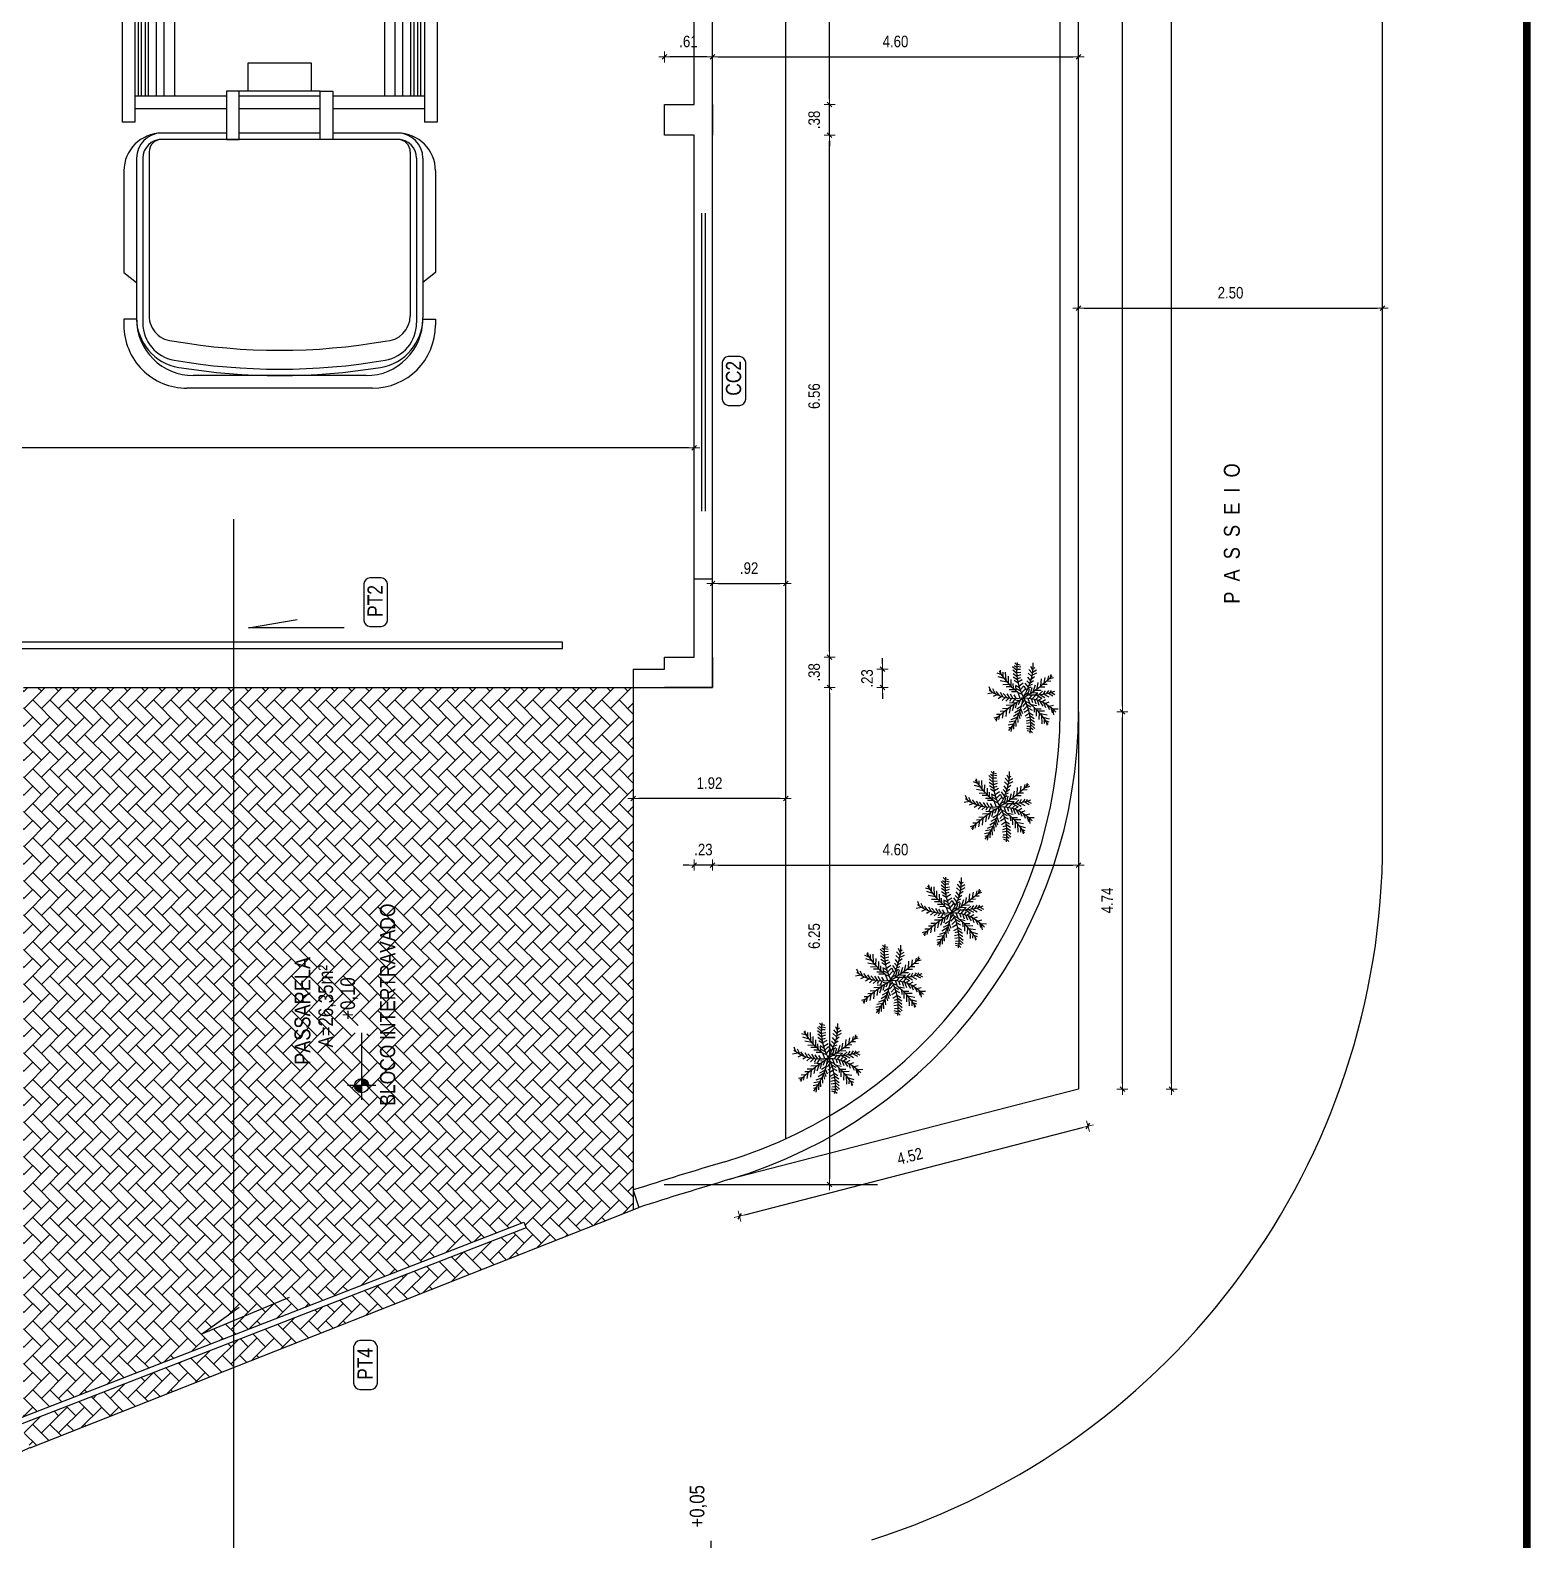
# Model space of a CAD drawing. Header units: millimetres. Extents: x 1904 to 2142, y -1319 to -1235.
# Drawn here: x 2062.65 to 2081.52, y -1295.75 to -1276.77 of the extents above; entities that cross this region are included whole.
import ezdxf
from ezdxf.enums import TextEntityAlignment as Align

# ---------------------------------------------------------------- set-up
doc = ezdxf.new("R2010")
doc.units = ezdxf.units.MM
doc.header["$LTSCALE"] = 30
for name, pattern in [('CENTER', [2, 1.25, -0.25, 0.25, -0.25]), ('HIDDEN', [0.375, 0.25, -0.125]), ('HIDDEN2', [0.1875, 0.125, -0.0625])]:
    doc.linetypes.add(name, pattern=pattern)
doc.layers.get('0').update_dxf_attribs({"linetype": 'CONTINUOUS'})
doc.layers.get('Defpoints').update_dxf_attribs({"linetype": 'CONTINUOUS'})
for name, color, linetype in [('arquitetura', 8, 'CONTINUOUS'), ('DIEN HOA', 111, 'CONTINUOUS'), ('E-txt-g', 3, 'CONTINUOUS'), ("PRANCHA - PROJETU'S", 7, 'CONTINUOUS'), ('VE', 118, 'CONTINUOUS')]:
    doc.layers.add(name, color=color, linetype=linetype)
for name, color, linetype, lineweight in [('E-Pen-C', 4, 'CONTINUOUS', 15), ('E-Pen-G', 3, 'CONTINUOUS', 30), ('E-Txt-W', 7, 'CONTINUOUS', 20)]:
    doc.layers.add(name, color=color, linetype=linetype, lineweight=lineweight)
doc.styles.add('F2', font='ARIALN.TTF')
doc.styles.add('REG60', font='romans.shx', dxfattribs={"width": 0.8, "height": 0.15})
doc.styles.add('REG80', font='romans.shx', dxfattribs={"width": 0.8, "height": 0.18})
doc.dimstyles.new('DIMENSION-1', dxfattribs={"dimtxt": 0.145, "dimasz": 0.07, "dimexe": 1, "dimexo": 0, "dimgap": 0.12, "dimtad": 1, "dimzin": 7, "dimdsep": 46, "dimtxsty": 'F2', "dimblk1": 'TRACO', "dimblk2": 'TRACO', "dimsah": 1, "dimcen": 1, "dimse1": 1, "dimse2": 1, "dimclrd": 4, "dimclre": 256, "dimclrt": 4, "dimadec": 8, "dimazin": 0, "dimtfac": 1, "dimtix": 1, "dimtmove": 2, "dimatfit": 3, "dimldrblk": 'TRACO', "dimfxl": 1, "dimtolj": 1, "dimtzin": 0, "dimarcsym": 0})

# ---------------------------------------------------------------- blocks, each defined once
blk = doc.blocks.new('ADFSGASDFG')
at = {"layer": "PRANCHA - PROJETU'S", "color": 4, "const_width": 0.1}
blk.add_lwpolyline([(279.078, 106.346), (359.678, 106.346), (359.678, 48.946), (279.078, 48.946)], close=True, dxfattribs=at)
blk = doc.blocks.new('TRACO')
at = {"layer": 'E-Pen-C'}
for p, q in [((-1, 0), (1, 0)), ((0, 1), (0, -1))]:
    blk.add_line(p, q, dxfattribs=at)
at = {"layer": 'E-Pen-G'}
blk.add_line((-0.42, -0.42), (0.42, 0.42), dxfattribs=at)
blk = doc.blocks.new('*D149')
at = {"layer": 'arquitetura', "color": 4, "linetype": 'Continuous', "lineweight": -2}
blk.add_line((2071.161, -1277.111), (2070.695, -1277.111), dxfattribs=at)
at = {"layer": 'Defpoints', "color": 0, "linetype": 'Continuous'}
for p in [(2070.625, -1277.111), (2070.625, -1277.71), (2071.231, -1277.71)]:
    blk.add_point(p, dxfattribs=at)
at = {"layer": 'arquitetura', "color": 4, "linetype": 'Continuous', "lineweight": -2, "xscale": 0.07, "yscale": 0.07, "zscale": 0.07, "rotation": 180}
blk.add_blockref('TRACO', (2070.625, -1277.111), dxfattribs=at)
at = {"layer": 'arquitetura', "color": 4, "linetype": 'Continuous', "lineweight": -2, "xscale": 0.07, "yscale": 0.07, "zscale": 0.07}
blk.add_blockref('TRACO', (2071.231, -1277.111), dxfattribs=at)
at = {"layer": 'arquitetura', "color": 4, "linetype": 'Continuous', "insert": (2070.928, -1276.917), "char_height": 0.145, "attachment_point": 5, "style": 'F2'}
blk.add_mtext('\\A1;.61', dxfattribs=at)
blk = doc.blocks.new('*D150')
at = {"layer": 'arquitetura', "color": 4, "linetype": 'Continuous', "lineweight": -2}
blk.add_line((2071.301, -1277.111), (2075.761, -1277.111), dxfattribs=at)
at = {"layer": 'Defpoints', "color": 0, "linetype": 'Continuous'}
for p in [(2075.831, -1277.111), (2071.231, -1277.71), (2075.831, -1280.869)]:
    blk.add_point(p, dxfattribs=at)
at = {"layer": 'arquitetura', "color": 4, "linetype": 'Continuous', "lineweight": -2, "xscale": 0.07, "yscale": 0.07, "zscale": 0.07, "rotation": 180}
blk.add_blockref('TRACO', (2071.231, -1277.111), dxfattribs=at)
at = {"layer": 'arquitetura', "color": 4, "linetype": 'Continuous', "lineweight": -2, "xscale": 0.07, "yscale": 0.07, "zscale": 0.07}
blk.add_blockref('TRACO', (2075.831, -1277.111), dxfattribs=at)
at = {"layer": 'arquitetura', "color": 4, "linetype": 'Continuous', "insert": (2073.531, -1276.917), "char_height": 0.145, "attachment_point": 5, "style": 'F2'}
blk.add_mtext('\\A1;4.60', dxfattribs=at)
blk = doc.blocks.new('*D155')
at = {"layer": 'arquitetura', "color": 4, "linetype": 'Continuous', "lineweight": -2}
blk.add_line((2075.901, -1280.27), (2079.585, -1280.27), dxfattribs=at)
at = {"layer": 'Defpoints', "color": 0, "linetype": 'Continuous'}
for p in [(2079.655, -1280.27), (2075.831, -1280.869), (2079.655, -1280.869)]:
    blk.add_point(p, dxfattribs=at)
at = {"layer": 'arquitetura', "color": 4, "linetype": 'Continuous', "lineweight": -2, "xscale": 0.07, "yscale": 0.07, "zscale": 0.07, "rotation": 180}
blk.add_blockref('TRACO', (2075.831, -1280.27), dxfattribs=at)
at = {"layer": 'arquitetura', "color": 4, "linetype": 'Continuous', "lineweight": -2, "xscale": 0.07, "yscale": 0.07, "zscale": 0.07}
blk.add_blockref('TRACO', (2079.655, -1280.27), dxfattribs=at)
at = {"layer": 'arquitetura', "color": 4, "linetype": 'Continuous', "insert": (2077.743, -1280.076), "char_height": 0.145, "attachment_point": 5, "style": 'F2'}
blk.add_mtext('\\A1;2.50', dxfattribs=at)
blk = doc.blocks.new('*D156')
at = {"layer": 'arquitetura', "color": 4, "linetype": 'Continuous', "lineweight": -2}
blk.add_line((2072.703, -1285.109), (2072.703, -1291.217), dxfattribs=at)
at = {"layer": 'Defpoints', "color": 0, "linetype": 'Continuous'}
for p in [(2072.117, -1285.039), (2072.117, -1291.287), (2072.703, -1291.287)]:
    blk.add_point(p, dxfattribs=at)
at = {"layer": 'arquitetura', "color": 4, "linetype": 'Continuous', "lineweight": -2, "xscale": 0.07, "yscale": 0.07, "zscale": 0.07}
for p, rotation in [((2072.703, -1285.039), 90), ((2072.703, -1291.287), 270)]:
    blk.add_blockref('TRACO', p, dxfattribs=dict(at, rotation=rotation))
at = {"layer": 'arquitetura', "color": 4, "linetype": 'Continuous', "insert": (2072.509, -1288.163), "char_height": 0.145, "attachment_point": 5, "rotation": 90, "style": 'F2'}
blk.add_mtext('\\A1;6.25', dxfattribs=at)
blk = doc.blocks.new('*D157')
at = {"layer": 'arquitetura', "color": 4, "linetype": 'Continuous', "lineweight": -2}
blk.add_line((2076.384, -1290.018), (2076.384, -1285.414), dxfattribs=at)
at = {"layer": 'Defpoints', "color": 0, "linetype": 'Continuous'}
for p in [(2075.831, -1285.344), (2076.384, -1285.344), (2075.831, -1290.088)]:
    blk.add_point(p, dxfattribs=at)
at = {"layer": 'arquitetura', "color": 4, "linetype": 'Continuous', "lineweight": -2, "xscale": 0.07, "yscale": 0.07, "zscale": 0.07}
for p, rotation in [((2076.384, -1285.344), 90), ((2076.384, -1290.088), 270)]:
    blk.add_blockref('TRACO', p, dxfattribs=dict(at, rotation=rotation))
at = {"layer": 'arquitetura', "color": 4, "linetype": 'Continuous', "insert": (2076.192, -1287.716), "char_height": 0.145, "attachment_point": 5, "rotation": 90, "style": 'F2'}
blk.add_mtext('\\A1;4.74', dxfattribs=at)
blk = doc.blocks.new('*D158')
at = {"layer": 'arquitetura', "color": 4, "linetype": 'Continuous', "lineweight": -2}
blk.add_line((2076.384, -1285.274), (2076.384, -1250.229), dxfattribs=at)
at = {"layer": 'Defpoints', "color": 0, "linetype": 'Continuous'}
for p in [(2075.601, -1250.159), (2076.384, -1250.159), (2075.831, -1285.344)]:
    blk.add_point(p, dxfattribs=at)
at = {"layer": 'arquitetura', "color": 4, "linetype": 'Continuous', "lineweight": -2, "xscale": 0.07, "yscale": 0.07, "zscale": 0.07}
for p, rotation in [((2076.384, -1250.159), 90), ((2076.384, -1285.344), 270)]:
    blk.add_blockref('TRACO', p, dxfattribs=dict(at, rotation=rotation))
at = {"layer": 'arquitetura', "color": 4, "linetype": 'Continuous', "insert": (2076.19, -1267.751), "char_height": 0.145, "attachment_point": 5, "rotation": 90, "style": 'F2'}
blk.add_mtext('\\A1;35.18', dxfattribs=at)
blk = doc.blocks.new('*D162')
at = {"layer": 'arquitetura', "color": 4, "linetype": 'Continuous', "lineweight": -2}
blk.add_line((2077.002, -1290.018), (2077.002, -1242.332), dxfattribs=at)
at = {"layer": 'Defpoints', "color": 0, "linetype": 'Continuous'}
for p in [(2075.831, -1242.262), (2077.002, -1242.262), (2075.831, -1290.088)]:
    blk.add_point(p, dxfattribs=at)
at = {"layer": 'arquitetura', "color": 4, "linetype": 'Continuous', "lineweight": -2, "xscale": 0.07, "yscale": 0.07, "zscale": 0.07}
for p, rotation in [((2077.002, -1242.262), 90), ((2077.002, -1290.088), 270)]:
    blk.add_blockref('TRACO', p, dxfattribs=dict(at, rotation=rotation))
at = {"layer": 'arquitetura', "color": 4, "linetype": 'Continuous', "insert": (2076.808, -1266.175), "char_height": 0.145, "attachment_point": 5, "rotation": 90, "style": 'F2'}
blk.add_mtext('\\A1;47.83', dxfattribs=at)
blk = doc.blocks.new('*D167')
at = {"layer": 'arquitetura', "color": 4, "linetype": 'Continuous', "lineweight": -2}
blk.add_line((2071.638, -1291.667), (2075.883, -1290.569), dxfattribs=at)
at = {"layer": 'Defpoints', "color": 0, "linetype": 'Continuous'}
for p in [(2075.831, -1290.088), (2075.951, -1290.552), (2071.45, -1291.221)]:
    blk.add_point(p, dxfattribs=at)
at = {"layer": 'arquitetura', "color": 4, "linetype": 'Continuous', "lineweight": -2, "xscale": 0.07, "yscale": 0.07, "zscale": 0.07}
for p, rotation in [((2075.951, -1290.552), 14.49835981650919), ((2071.57, -1291.685), 194.4983598165092)]:
    blk.add_blockref('TRACO', p, dxfattribs=dict(at, rotation=rotation))
at = {"layer": 'arquitetura', "color": 4, "linetype": 'Continuous', "insert": (2073.712, -1290.93), "char_height": 0.145, "attachment_point": 5, "rotation": 14.4984, "style": 'F2'}
blk.add_mtext('\\A1;4.52', dxfattribs=at)
blk = doc.blocks.new('*D169')
at = {"layer": 'arquitetura', "color": 4, "linetype": 'Continuous', "lineweight": -2}
for p, q in [((2072.703, -1284.586), (2072.703, -1284.516)), ((2072.703, -1285.039), (2072.703, -1284.656)), ((2072.703, -1285.109), (2072.703, -1285.179))]:
    blk.add_line(p, q, dxfattribs=at)
at = {"layer": 'Defpoints', "color": 0, "linetype": 'Continuous'}
for p in [(2071.231, -1284.656), (2072.703, -1284.656), (2071.231, -1285.039)]:
    blk.add_point(p, dxfattribs=at)
at = {"layer": 'arquitetura', "color": 4, "linetype": 'Continuous', "lineweight": -2, "xscale": 0.07, "yscale": 0.07, "zscale": 0.07}
for p, rotation in [((2072.703, -1284.656), 270), ((2072.703, -1285.039), 90)]:
    blk.add_blockref('TRACO', p, dxfattribs=dict(at, rotation=rotation))
at = {"layer": 'arquitetura', "color": 4, "linetype": 'Continuous', "insert": (2072.509, -1284.848), "char_height": 0.145, "attachment_point": 5, "rotation": 90, "style": 'F2'}
blk.add_mtext('\\A1;.38', dxfattribs=at)
blk = doc.blocks.new('*D170')
at = {"layer": 'arquitetura', "color": 4, "linetype": 'Continuous', "lineweight": -2}
blk.add_line((2072.703, -1284.586), (2072.703, -1278.164), dxfattribs=at)
at = {"layer": 'Defpoints', "color": 0, "linetype": 'Continuous'}
for p in [(2071.231, -1278.094), (2072.703, -1278.094), (2071.231, -1284.656)]:
    blk.add_point(p, dxfattribs=at)
at = {"layer": 'arquitetura', "color": 4, "linetype": 'Continuous', "lineweight": -2, "xscale": 0.07, "yscale": 0.07, "zscale": 0.07}
for p, rotation in [((2072.703, -1278.094), 90), ((2072.703, -1284.656), 270)]:
    blk.add_blockref('TRACO', p, dxfattribs=dict(at, rotation=rotation))
at = {"layer": 'arquitetura', "color": 4, "linetype": 'Continuous', "insert": (2072.509, -1281.375), "char_height": 0.145, "attachment_point": 5, "rotation": 90, "style": 'F2'}
blk.add_mtext('\\A1;6.56', dxfattribs=at)
blk = doc.blocks.new('*D171')
at = {"layer": 'arquitetura', "color": 4, "linetype": 'Continuous', "lineweight": -2}
for p, q in [((2072.703, -1277.64), (2072.703, -1277.57)), ((2072.703, -1278.094), (2072.703, -1277.71)), ((2072.703, -1278.164), (2072.703, -1278.234))]:
    blk.add_line(p, q, dxfattribs=at)
at = {"layer": 'Defpoints', "color": 0, "linetype": 'Continuous'}
for p in [(2071.231, -1277.71), (2072.703, -1277.71), (2071.231, -1278.094)]:
    blk.add_point(p, dxfattribs=at)
at = {"layer": 'arquitetura', "color": 4, "linetype": 'Continuous', "lineweight": -2, "xscale": 0.07, "yscale": 0.07, "zscale": 0.07}
for p, rotation in [((2072.703, -1277.71), 270), ((2072.703, -1278.094), 90)]:
    blk.add_blockref('TRACO', p, dxfattribs=dict(at, rotation=rotation))
at = {"layer": 'arquitetura', "color": 4, "linetype": 'Continuous', "insert": (2072.509, -1277.902), "char_height": 0.145, "attachment_point": 5, "rotation": 90, "style": 'F2'}
blk.add_mtext('\\A1;.38', dxfattribs=at)
blk = doc.blocks.new('*D172')
at = {"layer": 'arquitetura', "color": 4, "linetype": 'Continuous', "lineweight": -2}
blk.add_line((2072.703, -1277.64), (2072.703, -1271.218), dxfattribs=at)
at = {"layer": 'Defpoints', "color": 0, "linetype": 'Continuous'}
for p in [(2071.231, -1271.148), (2072.703, -1271.148), (2071.231, -1277.71)]:
    blk.add_point(p, dxfattribs=at)
at = {"layer": 'arquitetura', "color": 4, "linetype": 'Continuous', "lineweight": -2, "xscale": 0.07, "yscale": 0.07, "zscale": 0.07}
for p, rotation in [((2072.703, -1271.148), 90), ((2072.703, -1277.71), 270)]:
    blk.add_blockref('TRACO', p, dxfattribs=dict(at, rotation=rotation))
at = {"layer": 'arquitetura', "color": 4, "linetype": 'Continuous', "insert": (2072.509, -1274.429), "char_height": 0.145, "attachment_point": 5, "rotation": 90, "style": 'F2'}
blk.add_mtext('\\A1;6.56', dxfattribs=at)
blk = doc.blocks.new('*D178')
at = {"layer": 'arquitetura', "color": 4, "linetype": 'Continuous', "lineweight": -2}
for p, q in [((2073.368, -1284.739), (2073.368, -1284.669)), ((2073.368, -1285.039), (2073.368, -1284.809)), ((2073.368, -1285.109), (2073.368, -1285.179))]:
    blk.add_line(p, q, dxfattribs=at)
at = {"layer": 'Defpoints', "color": 0, "linetype": 'Continuous'}
for p in [(2071.001, -1284.809), (2073.368, -1284.809), (2071.231, -1285.039)]:
    blk.add_point(p, dxfattribs=at)
at = {"layer": 'arquitetura', "color": 4, "linetype": 'Continuous', "lineweight": -2, "xscale": 0.07, "yscale": 0.07, "zscale": 0.07}
for p, rotation in [((2073.368, -1284.809), 270), ((2073.368, -1285.039), 90)]:
    blk.add_blockref('TRACO', p, dxfattribs=dict(at, rotation=rotation))
at = {"layer": 'arquitetura', "color": 4, "linetype": 'Continuous', "insert": (2073.174, -1284.924), "char_height": 0.145, "attachment_point": 5, "rotation": 90, "style": 'F2'}
blk.add_mtext('\\A1;.23', dxfattribs=at)
blk = doc.blocks.new('TXT-AMB75')
at = {"layer": 'E-txt-g', "style": 'REG80', "width": 0.8, "flags": 8}
blk.add_attdef('TXT', text='', height=0.2, dxfattribs=at).set_placement((0.005, 0.296), align=Align.CENTER)
at = {"layer": 'E-Txt-W', "style": 'REG60', "width": 0.8, "flags": 8}
blk.add_attdef('TXT', text='', height=0.15, dxfattribs=at).set_placement((0.005, 0.027), align=Align.CENTER)
blk = doc.blocks.new('NV')
at = {"color": 7, "linetype": 'ByBlock', "ltscale": 0.5}
for p, q in [((-2.379, 0), (-1.464, 0)), ((-2.184, -0.194), (-2.184, 0.194))]:
    blk.add_line(p, q, dxfattribs=at)
at = {"color": 7, "ltscale": 2.5}
blk.add_circle((-2.184, 0), 0.0972, dxfattribs=at)
at = {"color": 7}
for points in [[(-2.184, 0), (-2.253, 0.069), (-2.282, 0), (-2.274, 0.037)], [(-2.184, 0), (-2.184, 0.097), (-2.253, 0.069), (-2.222, 0.09)], [(-2.184, 0), (-2.087, 0), (-2.116, -0.069), (-2.095, -0.037)], [(-2.184, 0), (-2.116, -0.069), (-2.184, -0.097), (-2.147, -0.09)]]:
    blk.add_solid(points, dxfattribs=at)
at = {"layer": 'E-Txt-W', "ltscale": 2.5, "style": 'REG60', "width": 0.8}
blk.add_attdef('COTAPISO', (-2.053, 0.048), '', height=0.15, dxfattribs=at)
blk = doc.blocks.new('*D181')
at = {"layer": 'arquitetura', "color": 4, "linetype": 'Continuous', "lineweight": -2}
blk.add_line((2071.301, -1287.27), (2075.761, -1287.27), dxfattribs=at)
at = {"layer": 'Defpoints', "color": 0, "linetype": 'Continuous'}
for p in [(2071.231, -1285.039), (2075.831, -1285.343), (2075.831, -1287.27)]:
    blk.add_point(p, dxfattribs=at)
at = {"layer": 'arquitetura', "color": 4, "linetype": 'Continuous', "lineweight": -2, "xscale": 0.07, "yscale": 0.07, "zscale": 0.07, "rotation": 180}
blk.add_blockref('TRACO', (2071.231, -1287.27), dxfattribs=at)
at = {"layer": 'arquitetura', "color": 4, "linetype": 'Continuous', "lineweight": -2, "xscale": 0.07, "yscale": 0.07, "zscale": 0.07}
blk.add_blockref('TRACO', (2075.831, -1287.27), dxfattribs=at)
at = {"layer": 'arquitetura', "color": 4, "linetype": 'Continuous', "insert": (2073.531, -1287.076), "char_height": 0.145, "attachment_point": 5, "style": 'F2'}
blk.add_mtext('\\A1;4.60', dxfattribs=at)
blk = doc.blocks.new('*D184')
at = {"layer": 'arquitetura', "color": 4, "linetype": 'Continuous', "lineweight": -2}
blk.add_line((2071.301, -1283.732), (2072.081, -1283.732), dxfattribs=at)
at = {"layer": 'Defpoints', "color": 0, "linetype": 'Continuous'}
for p in [(2072.151, -1283.732), (2071.231, -1285.039), (2072.151, -1284.888)]:
    blk.add_point(p, dxfattribs=at)
at = {"layer": 'arquitetura', "color": 4, "linetype": 'Continuous', "lineweight": -2, "xscale": 0.07, "yscale": 0.07, "zscale": 0.07, "rotation": 180}
blk.add_blockref('TRACO', (2071.231, -1283.732), dxfattribs=at)
at = {"layer": 'arquitetura', "color": 4, "linetype": 'Continuous', "lineweight": -2, "xscale": 0.07, "yscale": 0.07, "zscale": 0.07}
blk.add_blockref('TRACO', (2072.151, -1283.732), dxfattribs=at)
at = {"layer": 'arquitetura', "color": 4, "linetype": 'Continuous', "insert": (2071.691, -1283.538), "char_height": 0.145, "attachment_point": 5, "style": 'F2'}
blk.add_mtext('\\A1;.92', dxfattribs=at)
blk = doc.blocks.new('FLOR2')
at = {"layer": 'VE', "color": 8}
for p, q in [((-80, 253), (-102, 282)), ((-75, 224), (-102, 246)), ((-83, 267), (-72, 290)), ((-77, 238), (-65, 269)), ((52, 229), (26, 258)), ((54, 258), (41, 273)), ((51, 215), (80, 258)), ((53, 244), (74, 286)), ((-248, 123), (-283, 102)), ((-229, 122), (-259, 154)), ((-195, 116), (-211, 147)), ((-157, 106), (-168, 137)), ((-129, 95), (-135, 128)), ((-66, 186), (-93, 208)), ((-58, 153), (-91, 179)), ((-45, 110), (-83, 141)), ((-69, 200), (-48, 241)), ((-61, 166), (-31, 214)), ((-51, 128), (-27, 175)), ((-39, 91), (-20, 146)), ((27, 103), (7, 147)), ((49, 200), (17, 234)), ((44, 167), (17, 210)), ((35, 128), (17, 176)), ((31, 113), (65, 137)), ((42, 157), (75, 195)), ((48, 191), (80, 229)), ((125, 101), (109, 124)), ((142, 118), (121, 144)), ((158, 136), (135, 160)), ((151, 128), (196, 131)), ((174, 158), (153, 176)), ((188, 178), (161, 191)), ((166, 147), (213, 152)), ((197, 193), (175, 202)), ((180, 166), (207, 166)), ((193, 186), (219, 189)), ((-209, 119), (-251, 98)), ((-190, -16), (-242, 10)), ((-171, 110), (-217, 98)), ((-162, -11), (-204, 23)), ((-143, 101), (-184, 85)), ((-138, -6), (-174, 21)), ((-111, 87), (-161, 77)), ((-104, -3), (-140, 24)), ((-92, 76), (-133, 60)), ((-79, 0), (-115, 28)), ((-71, 63), (-110, 47)), ((-101, 81), (-107, 115)), ((-84, 72), (-80, 98)), ((-50, 47), (-83, 34)), ((-36, 82), (-75, 107)), ((-35, -8), (-70, 1)), ((-28, 27), (-69, 0)), ((-61, 56), (-57, 90)), ((-25, 50), (-48, 61)), ((-31, 67), (-12, 113)), ((-19, 33), (-9, 79)), ((-11, 15), (8, 51)), ((17, 74), (2, 113)), ((8, 14), (8, 51)), ((18, -12), (54, 12)), ((19, 20), (55, 12)), ((23, 90), (60, 113)), ((29, 26), (26, 68)), ((44, 35), (83, 29)), ((55, 42), (49, 84)), ((81, 61), (67, 100)), ((67, 51), (106, 45)), ((74, 13), (115, -7)), ((105, 81), (90, 117)), ((98, 75), (137, 72)), ((104, 16), (130, 47)), ((116, 91), (160, 89)), ((123, 19), (159, -8)), ((128, 20), (162, 65)), ((135, 110), (178, 110)), ((147, 23), (189, -11)), ((162, 26), (196, 73)), ((175, 29), (226, 2)), ((190, 32), (234, 86)), ((209, 38), (259, 20)), ((228, 43), (249, 73)), ((234, 50), (270, 39)), ((256, 53), (276, 71)), ((-261, -36), (-297, -24)), ((-272, -40), (-292, -59)), ((-224, -25), (-274, -7)), ((-244, -31), (-265, -60)), ((-205, -20), (-249, -73)), ((-177, -14), (-211, -60)), ((-166, -116), (-211, -119)), ((-150, -98), (-193, -98)), ((-143, -7), (-178, -52)), ((-131, -79), (-176, -77)), ((-157, -105), (-137, -132)), ((-113, -62), (-153, -60)), ((-119, -4), (-145, -35)), ((-141, -88), (-124, -111)), ((-82, -38), (-121, -33)), ((-120, -69), (-105, -105)), ((-90, -3), (-117, -34)), ((-59, -22), (-98, -16)), ((-96, -49), (-82, -88)), ((-70, -29), (-64, -72)), ((-37, -114), (-69, -119)), ((-29, -85), (-68, -96)), ((-24, -57), (-62, -72)), ((-44, -15), (-41, -57)), ((-31, -100), (-17, -124)), ((-25, -70), (-13, -100)), ((-17, -15), (-5, -46)), ((5, -32), (-13, -79)), ((16, -54), (-3, -100)), ((24, -79), (5, -134)), ((10, -38), (32, -49)), ((36, -116), (12, -162)), ((21, -70), (60, -95)), ((30, -98), (67, -128)), ((33, -20), (32, -58)), ((42, -26), (71, -6)), ((51, -63), (59, -95)), ((54, -32), (57, -66)), ((64, -74), (111, -79)), ((66, -37), (101, -13)), ((75, -83), (82, -127)), ((80, -42), (82, -69)), ((87, -94), (128, -99)), ((89, -45), (126, -21)), ((102, -109), (98, -145)), ((99, -49), (112, -81)), ((109, -52), (156, -33)), ((109, -116), (150, -121)), ((129, -57), (142, -88)), ((144, -60), (181, -36)), ((159, -62), (176, -90)), ((173, -63), (216, -42)), ((198, -64), (220, -91)), ((213, -64), (249, -35)), ((232, -63), (268, -88)), ((240, -55), (269, -28)), ((-208, -174), (-234, -177)), ((-181, -135), (-229, -140)), ((-195, -154), (-223, -154)), ((-212, -181), (-190, -190)), ((-203, -166), (-176, -179)), ((-190, -146), (-168, -164)), ((-173, -124), (-150, -147)), ((-84, -217), (-113, -232)), ((-71, -194), (-111, -203)), ((-59, -171), (-98, -175)), ((-90, -226), (-81, -245)), ((-45, -138), (-81, -148)), ((-76, -202), (-60, -237)), ((-63, -179), (-44, -219)), ((-50, -150), (-41, -185)), ((-40, -122), (-28, -153)), ((46, -154), (15, -201)), ((54, -187), (32, -229)), ((42, -141), (76, -167)), ((62, -226), (49, -257)), ((51, -174), (78, -196)), ((59, -212), (86, -234)), ((65, -241), (86, -270)), ((121, -130), (119, -163)), ((131, -143), (171, -149)), ((138, -151), (135, -176)), ((146, -162), (178, -167)), ((67, -254), (56, -278))]:
    blk.add_line(p, q, dxfattribs=at)
for centre, radius, start, end in [((1088, 462), 1187, 188.516, 202.6061), ((-486, 269), 540, 336.1944, 2.2987), ((-266, -219), 343, 41.079, 90.2435), ((-212, 435), 475, 295.4351, 330.987), ((-112, 350), 262, 304.4561, 313.2891), ((-27, -730), 732, 93.4205, 111.3892), ((196, -423), 475, 115.4351, 150.987), ((-482, 28), 467, 321.3423, 356.988), ((201, 279), 343, 232.5988, 281.7634), ((-1103, -450), 1187, 8.516, 22.6061), ((11, 743), 732, 273.4205, 291.3892), ((-241, -435), 473, 32.1218, 54.7349)]:
    blk.add_arc(centre, radius, start, end, dxfattribs=at)
blk = doc.blocks.new('A$C43186C71')
at = {"layer": 'DIEN HOA', "color": 8}
for p, q in [((0, 1500), (3184.1, 1500)), ((0, 1500), (0, 1440)), ((0, 1440), (3184.1, 1440)), ((0, 1440), (0, 1257.6)), ((17.8, 1440), (17.8, 60)), ((3060, 1440), (3060, 1003.1)), ((3120, 1440), (3120, 1003.1)), ((3184.1, 1500), (3184.1, 1440)), ((3416.1, 1491.8), (3899.1, 1491.8)), ((3899.1, 1491.8), (3948, 1431.8)), ((4122.7, 1431.8), (4122.7, 1491.8)), ((4122.7, 1491.8), (4150.7, 1491.8)), ((3060, 1422.8), (17.8, 1422.8)), ((3060, 1408.1), (17.8, 1408.1)), ((3060, 1389.7), (17.8, 1389.7)), ((3060, 1375), (17.8, 1375)), ((3326.1, 1371.8), (4106.1, 1371.8)), ((3356.1, 1431.8), (4114.6, 1431.8)), ((3356.1, 1401.8), (4140, 1401.8)), ((3060, 1336.4), (17.8, 1336.4)), ((3060, 1299.7), (17.8, 1299.7)), ((3236.1, 1311.8), (3236.1, 1003.1)), ((3266.1, 1311.8), (3266.1, 188.2)), ((0, 1257.6), (17.8, 1227.6)), ((3060, 1250), (17.8, 1250)), ((4390.7, 1161.8), (4390.7, 338.2)), ((4450.7, 1191.8), (4450.7, 308.2)), ((3036.8, 943.1), (3036.8, 556.9)), ((3060, 943.1), (3060, 556.9)), ((3120, 943.1), (3120, 556.9)), ((3236.1, 943.1), (3236.1, 556.9)), ((3060, 496.9), (3060, 60)), ((3120, 496.9), (3120, 60)), ((3236.1, 496.9), (3236.1, 188.2)), ((0, 242.4), (17.8, 272.4)), ((0, 60), (0, 242.4)), ((3060, 250), (17.8, 250)), ((3060, 200.3), (17.8, 200.3)), ((3060, 163.6), (17.8, 163.6)), ((3060, 125), (17.8, 125)), ((3060, 110.3), (17.8, 110.3)), ((3060, 91.9), (17.8, 91.9)), ((3060, 77.2), (17.8, 77.2)), ((3326.1, 128.2), (4106.1, 128.2)), ((3356.1, 98.2), (4140, 98.2)), ((0, 60), (3184.1, 60)), ((0, 60), (0, 0)), ((0, 60), (3184.1, 60)), ((3184.1, 60), (3184.1, 0)), ((3356.1, 68.2), (4120.7, 68.2)), ((3416.1, 8.2), (3899.1, 8.2)), ((3899.1, 8.2), (3948, 68.2)), ((4122.7, 68.2), (4122.7, 8.2)), ((4122.7, 8.2), (4150.7, 8.2)), ((0, 0), (3184.1, 0)), ((0, 0), (3184.1, 0))]:
    blk.add_line(p, q, dxfattribs=at)
for points in [[(3036.8, 1003.1), (3266.1, 1003.1), (3266.1, 943.1), (3036.8, 943.1)], [(3035.6, 901.1), (2902.6, 901.1), (2902.6, 599.1), (3035.6, 599.1)], [(3036.8, 496.9), (3266.1, 496.9), (3266.1, 556.9), (3036.8, 556.9)]]:
    blk.add_lwpolyline(points, close=True, dxfattribs=at)
for centre, radius, start, end in [((3416.1, 1311.8), 180, 90, 180), ((4150.7, 1191.8), 300, 0, 90), ((3356.1, 1311.8), 120, 90, 180), ((3356.1, 1311.8), 90, 90, 180), ((3326.1, 1311.8), 60, 90, 180), ((4106.1, 1251.8), 120, 0, 90), ((4114.6, 1191.8), 240, 9.25058, 90), ((4120.7, 1161.8), 270, 0, 90), ((4140, 1221.8), 180, 9.77705, 90), ((1402.1, 750), 2868.3, 349.92451, 10.07549), ((1402.1, 750), 2958.3, 350.22295, 9.77705), ((1402.1, 750), 2988.3, 350.74942, 9.25058), ((4120.7, 338.2), 270, 270, 0), ((4150.7, 308.2), 300, 270, 0), ((4106.1, 248.2), 120, 270, 0), ((4114.6, 308.2), 240, 270, 350.74942), ((4140, 278.2), 180, 270, 350.22295), ((3356.1, 188.2), 120, 180, 270), ((3416.1, 188.2), 180, 180, 270), ((3326.1, 188.2), 60, 180, 270), ((3356.1, 188.2), 90, 180, 270)]:
    blk.add_arc(centre, radius, start, end, dxfattribs=at)
blk = doc.blocks.new('*D191')
at = {"layer": 'arquitetura', "color": 4, "linetype": 'Continuous', "lineweight": -2}
for p, q in [((2070.931, -1287.27), (2070.861, -1287.27)), ((2071.231, -1287.27), (2071.001, -1287.27)), ((2071.301, -1287.27), (2071.371, -1287.27))]:
    blk.add_line(p, q, dxfattribs=at)
at = {"layer": 'Defpoints', "color": 0, "linetype": 'Continuous'}
for p in [(2071.001, -1284.656), (2071.231, -1285.039), (2071.001, -1287.27)]:
    blk.add_point(p, dxfattribs=at)
at = {"layer": 'arquitetura', "color": 4, "linetype": 'Continuous', "lineweight": -2, "xscale": 0.07, "yscale": 0.07, "zscale": 0.07}
blk.add_blockref('TRACO', (2071.001, -1287.27), dxfattribs=at)
at = {"layer": 'arquitetura', "color": 4, "linetype": 'Continuous', "lineweight": -2, "xscale": 0.07, "yscale": 0.07, "zscale": 0.07, "rotation": 180}
blk.add_blockref('TRACO', (2071.231, -1287.27), dxfattribs=at)
at = {"layer": 'arquitetura', "color": 4, "linetype": 'Continuous', "insert": (2071.116, -1287.076), "char_height": 0.145, "attachment_point": 5, "style": 'F2'}
blk.add_mtext('\\A1;.23', dxfattribs=at)
blk = doc.blocks.new('*D193')
at = {"layer": 'arquitetura', "color": 4, "linetype": 'Continuous', "lineweight": -2}
blk.add_line((2072.081, -1286.435), (2070.304, -1286.435), dxfattribs=at)
at = {"layer": 'Defpoints', "color": 0, "linetype": 'Continuous'}
for p in [(2070.234, -1286.435), (2070.234, -1286.638), (2072.151, -1286.638)]:
    blk.add_point(p, dxfattribs=at)
at = {"layer": 'arquitetura', "color": 4, "linetype": 'Continuous', "lineweight": -2, "xscale": 0.07, "yscale": 0.07, "zscale": 0.07, "rotation": 180}
blk.add_blockref('TRACO', (2070.234, -1286.435), dxfattribs=at)
at = {"layer": 'arquitetura', "color": 4, "linetype": 'Continuous', "lineweight": -2, "xscale": 0.07, "yscale": 0.07, "zscale": 0.07}
blk.add_blockref('TRACO', (2072.151, -1286.435), dxfattribs=at)
at = {"layer": 'arquitetura', "color": 4, "linetype": 'Continuous', "insert": (2071.193, -1286.241), "char_height": 0.145, "attachment_point": 5, "style": 'F2'}
blk.add_mtext('\\A1;1.92', dxfattribs=at)
blk = doc.blocks.new('*D200')
at = {"layer": 'arquitetura', "color": 4, "linetype": 'Continuous', "lineweight": -2}
blk.add_line((2070.931, -1282.023), (2046.558, -1282.023), dxfattribs=at)
at = {"layer": 'Defpoints', "color": 0, "linetype": 'Continuous'}
for p in [(2046.488, -1282.023), (2046.488, -1284.656), (2071.001, -1284.656)]:
    blk.add_point(p, dxfattribs=at)
at = {"layer": 'arquitetura', "color": 4, "linetype": 'Continuous', "lineweight": -2, "xscale": 0.07, "yscale": 0.07, "zscale": 0.07, "rotation": 180}
blk.add_blockref('TRACO', (2046.488, -1282.023), dxfattribs=at)
at = {"layer": 'arquitetura', "color": 4, "linetype": 'Continuous', "lineweight": -2, "xscale": 0.07, "yscale": 0.07, "zscale": 0.07}
blk.add_blockref('TRACO', (2071.001, -1282.023), dxfattribs=at)
at = {"layer": 'arquitetura', "color": 4, "linetype": 'Continuous', "insert": (2058.745, -1281.829), "char_height": 0.145, "attachment_point": 5, "style": 'F2'}
blk.add_mtext('\\A1;24.51', dxfattribs=at)

msp = doc.modelspace()

# ---------------------------------------------------------------- hatches: boundary and pattern name
at = {"layer": 'arquitetura'}
h = msp.add_hatch(dxfattribs=at)
h.set_pattern_fill('AR-HBONE', color=256, scale=0.038333, angle=90, style=0)
h.set_pattern_definition([(135, (2221.73729, -3227.55095), (-0.216841366, 8e-17), [0.45999, -0.15333]), (225, (2221.62887, -3227.44253), (-0.216841366, 8e-17), [0.45999, -0.15333])])
h.paths.add_polyline_path([(2062.568, -1285.039), (2062.568, -1291.304), (2062.568, -1294.205), (2065.211, -1293.177), (2065.211, -1292.998), (2064.805, -1293.166), (2065.211, -1292.878), (2065.211, -1285.039)])
h.paths.add_polyline_path([(2065.211, -1285.039), (2065.211, -1293.177), (2068.858, -1291.759), (2068.886, -1291.83), (2065.211, -1293.259), (2065.211, -1293.585), (2070.234, -1291.602), (2070.234, -1285.039)])
h.paths.add_polyline_path([(2066.814, -1289.437, -1), (2066.814, -1289.278, -1)], flags=16)
h.paths.add_polyline_path([(2062.568, -1294.287), (2062.568, -1294.38), (2062.653, -1294.595), (2065.211, -1293.585), (2065.211, -1293.259)])
h.paths.add_polyline_path([(2066.552, -1289.619), (2066.552, -1288.471), (2066.22, -1288.471), (2066.22, -1289.619)], flags=24)
h.paths.add_polyline_path([(2066.23, -1289.834), (2066.23, -1288.373), (2065.921, -1288.373), (2065.921, -1289.834)], flags=24)
h.paths.add_polyline_path([(2066.827, -1289.271), (2066.827, -1288.627), (2066.496, -1288.627), (2066.496, -1289.271)], flags=24)
h.paths.add_polyline_path([(2066.703, -1286.503), (2066.096, -1286.503), (2066.096, -1286.965), (2066.703, -1286.965)], flags=24)
h.paths.add_polyline_path([(2067.294, -1290.345), (2067.294, -1287.704), (2066.997, -1287.704), (2066.997, -1290.345)], flags=24)

# ---------------------------------------------------------------- linework, layer by layer
for p, q in [((2079.655, -1286.983), (2079.655, -1247.629)), ((2072.151, -1290.713), (2072.151, -1251.079)), ((2062.568, -1285.039), (2070.234, -1285.039)), ((2070.234, -1285.039), (2070.234, -1291.597)), ((2062.653, -1294.595), (2070.304, -1291.575))]:
    msp.add_line(p, q, dxfattribs=at)
at = {"layer": 'arquitetura', "linetype": 'Continuous'}
for p, q in [((2075.831, -1285.344), (2075.831, -1249.929)), ((2075.601, -1285.344), (2075.601, -1250.159)), ((2071.231, -1285.039), (2071.231, -1266.175)), ((2071.001, -1277.71), (2071.001, -1271.148)), ((2071.001, -1284.656), (2071.001, -1278.094)), ((2070.234, -1284.809), (2070.234, -1285.039)), ((2070.234, -1284.809), (2070.625, -1284.809)), ((2070.234, -1285.039), (2071.231, -1285.039)), ((2070.234, -1291.356), (2070.304, -1291.575))]:
    msp.add_line(p, q, dxfattribs=at)
at = {"layer": 'arquitetura', "linetype": 'HIDDEN2'}
for p, q in [((2071.093, -1279.073), (2071.093, -1283.673)), ((2071.139, -1279.073), (2071.139, -1283.673)), ((2071.001, -1283.673), (2071.231, -1283.673)), ((2070.624, -1291.287), (2073.304, -1291.287))]:
    msp.add_line(p, q, dxfattribs=at)
at = {"layer": 'arquitetura', "linetype": 'CENTER'}
msp.add_line((2065.211, -1303.018), (2065.211, -1282.92), dxfattribs=at)
at = {"layer": 'arquitetura', "linetype": 'HIDDEN'}
for p, q in [((2075.831, -1285.343), (2075.831, -1290.088)), ((2075.831, -1290.088), (2071.45, -1291.221))]:
    msp.add_line(p, q, dxfattribs=at)
at = {"layer": 'arquitetura', "linetype": 'Continuous'}
for points in [[(2071.001, -1278.094), (2070.625, -1278.094), (2070.625, -1277.71), (2071.001, -1277.71)], [(2071.231, -1277.71), (2071.231, -1277.71), (2071.231, -1278.094)], [(2066.599, -1284.287), (2065.399, -1284.287), (2066.009, -1284.182)], [(2071.231, -1284.656), (2071.231, -1284.656), (2071.231, -1285.039), (2070.625, -1285.039)], [(2070.625, -1284.809), (2070.625, -1284.656), (2071.001, -1284.656)], [(2061.163, -1294.833), (2061.135, -1294.762), (2068.858, -1291.759), (2068.886, -1291.83), (2061.163, -1294.833)], [(2065.908, -1292.709), (2064.805, -1293.166), (2065.279, -1292.83)]]:
    msp.add_lwpolyline(points, dxfattribs=at)
for points in [[(2071.427, -1280.878, 0.331371), (2071.351, -1280.954), (2071.351, -1281.415, 0.332506), (2071.427, -1281.491), (2071.572, -1281.491, 0.330378), (2071.65, -1281.415), (2071.649, -1280.954, 0.331371), (2071.572, -1280.878)], [(2066.922, -1283.659, 0.331371), (2066.845, -1283.735), (2066.845, -1284.196, 0.332506), (2066.922, -1284.272), (2067.067, -1284.272, 0.330378), (2067.144, -1284.196), (2067.143, -1283.735, 0.331371), (2067.067, -1283.659)], [(2066.795, -1293.249, 0.331371), (2066.719, -1293.326), (2066.719, -1293.786, 0.332506), (2066.795, -1293.863), (2066.94, -1293.863, 0.330378), (2067.018, -1293.786), (2067.017, -1293.326, 0.331371), (2066.94, -1293.249)]]:
    msp.add_lwpolyline(points, format="xyb", close=True, dxfattribs=at)
at = {"layer": 'arquitetura'}
msp.add_lwpolyline([(2069.345, -1284.547), (2069.345, -1284.47), (2061.678, -1284.47), (2061.678, -1284.547)], close=True, dxfattribs=at)
at = {"layer": 'arquitetura', "linetype": 'Continuous'}
for centre, radius, start, end in [((2069.698, -1285.343), 5.903, 286.6007, 360), ((2069.698, -1285.343), 6.133, 286.6007, 360), ((2089.071, -1350.327), 61.907, 106.60053, 107.71455), ((2089.071, -1350.327), 61.677, 106.60052, 107.71455)]:
    msp.add_arc(centre, radius, start, end, dxfattribs=at)
at = {"layer": 'arquitetura'}
for centre, radius, start, end in [((2070.455, -1286.983), 9.2, 287.5702, 360), ((2089.071, -1350.327), 61.677, 115.36196, 137.00675)]:
    msp.add_arc(centre, radius, start, end, dxfattribs=at)

# ---------------------------------------------------------------- block references
at = {"layer": 'arquitetura', "xscale": 0.002640282657544662, "yscale": 0.002640282657544662, "zscale": 0.002640282657544662, "rotation": 270}
msp.add_blockref('A$C43186C71', (2063.809, -1269.524), dxfattribs=at)
at = {"layer": 'arquitetura'}
ref = msp.add_blockref('TXT-AMB75', (2078.175, -1283.049), dxfattribs=dict(at, xscale=1.1177757, yscale=1.1177757, zscale=1.1177757, rotation=89.99999999999999))
ref.add_attrib('TXT', 'P  A  S  S  E  I  O', dxfattribs={"layer": 'E-txt-g', "color": 2, "height": 0.19933, "rotation": 90, "style": 'F2'}).set_placement((2077.859, -1283.102), align=Align.CENTER)
at = {"layer": 'arquitetura', "ltscale": 0.35, "extrusion": (0, 0, -1), "xscale": 0.001557588690245414, "yscale": 0.001557588690245414, "zscale": -0.001557588690245414, "rotation": 216.8674586725334}
for p in [(-2075.158, -1285.167), (-2074.859, -1286.533), (-2074.258, -1287.867), (-2073.493, -1288.716), (-2072.703, -1289.699)]:
    msp.add_blockref('FLOR2', p, dxfattribs=at)
at = {"layer": 'arquitetura'}
ref = msp.add_blockref('TXT-AMB75', (2066.49, -1289.051), dxfattribs=dict(at, xscale=1.1177757, yscale=1.1177757, zscale=1.1177757, rotation=89.99999999999999))
ref.add_attrib('TXT', 'PASSARELA', dxfattribs={"layer": 'E-txt-g', "color": 2, "height": 0.1993, "rotation": 90, "style": 'F2'}).set_placement((2066.175, -1289.104), align=Align.CENTER)
ref.add_attrib('TXT', 'A=26,35m²', dxfattribs={"layer": 'E-Txt-W', "height": 0.184, "rotation": 90, "style": 'F2'}).set_placement((2066.46, -1289.045), align=Align.CENTER)
ref = msp.add_blockref('NV', (2066.821, -1288.034), dxfattribs=dict(at, xscale=0.91998, yscale=0.91998, zscale=0.91998, rotation=89.99999999999999))
ref.add_attrib('COTAPISO', '+0,10', (2066.736, -1289.215), dxfattribs={"layer": 'E-Txt-W', "color": 4, "ltscale": 2.5, "height": 0.184, "rotation": 90, "style": 'F2'})
ref = msp.add_blockref('NV', (2071.213, -1294.418), dxfattribs=dict(at, xscale=0.91998, yscale=0.91998, zscale=0.91998, rotation=89.99999999999999))
ref.add_attrib('COTAPISO', '+0,05', (2071.128, -1295.599), dxfattribs={"layer": 'E-Txt-W', "color": 4, "ltscale": 2.5, "height": 0.184, "rotation": 90, "style": 'F2'})
at = {"layer": "PRANCHA - PROJETU'S", "color": 1, "rotation": 270}
msp.add_blockref('ADFSGASDFG', (1975.122, -958.341), dxfattribs=at)

# ---------------------------------------------------------------- texts
at = {"layer": 'arquitetura', "linetype": 'Continuous', "style": 'F2'}
for s, height, p in [('CC2', 0.1911, (2071.399, -1281.37, 2.805)), ('PT2', 0.1911, (2066.893, -1284.151, 2.805)), ('BLOCO INTERTRAVADO', 0.19105, (2067.05, -1290.295, 2.805)), ('PT4', 0.1911, (2066.767, -1293.742, 2.805))]:
    msp.add_text(s, height=height, rotation=90, dxfattribs=at).set_placement(p, align=Align.TOP_LEFT)

# ---------------------------------------------------------------- dimensions: what is measured, and where the dimension line sits
at = {"layer": 'arquitetura', "linetype": 'Continuous'}
for base, p1, p2, angle, override, picture, middle in [((2077.002, -1242.262), (2075.831, -1290.088), (2075.831, -1242.262), 90, {"dimadec": 0, "dimfxl": 0.06}, '*D162', (2076.808, -1266.175)), ((2076.38425, -1250.15889), (2075.83085, -1285.34387), (2075.60085, -1250.15889), 90, {"dimadec": 0, "dimfxl": 0.06}, '*D158', (2076.19022, -1267.75138)), ((2072.703, -1271.148), (2071.231, -1277.71), (2071.231, -1271.148), 90, {"dimadec": 0, "dimfxl": 0.04}, '*D172', (2072.509, -1274.429)), ((2070.625, -1277.111), (2071.231, -1277.71), (2070.625, -1277.71), 180, {"dimadec": 0, "dimfxl": 0.06}, '*D149', (2070.928, -1276.917)), ((2075.831, -1277.111), (2071.231, -1277.71), (2075.831, -1280.869), 180, {"dimadec": 0, "dimfxl": 0.06}, '*D150', (2073.531, -1276.917)), ((2072.703, -1277.71), (2071.231, -1278.094), (2071.231, -1277.71), 90, {"dimadec": 0, "dimfxl": 0.04}, '*D171', (2072.509, -1277.902)), ((2072.703, -1278.094), (2071.231, -1284.656), (2071.231, -1278.094), 90, {"dimadec": 0, "dimfxl": 0.04}, '*D170', (2072.509, -1281.375)), ((2046.488, -1282.023), (2071.001, -1284.656), (2046.488, -1284.656), 180, {"dimadec": 0, "dimfxl": 0.15}, '*D200', (2058.745, -1281.829)), ((2072.151, -1283.732), (2071.231, -1285.039), (2072.151, -1284.888), 180, {"dimadec": 0, "dimfxl": 0.04}, '*D184', (2071.691, -1283.538)), ((2071.001, -1287.27), (2071.231, -1285.039), (2071.001, -1284.656), 180, {"dimadec": 0, "dimfxl": 0.15}, '*D191', (2071.116, -1287.076)), ((2073.368, -1284.809), (2071.231, -1285.039), (2071.001, -1284.809), 90, {"dimadec": 0, "dimfxl": 0.04}, '*D178', (2073.174, -1284.924)), ((2072.703, -1284.656), (2071.231, -1285.039), (2071.231, -1284.656), 90, {"dimadec": 0, "dimfxl": 0.04}, '*D169', (2072.509, -1284.848)), ((2075.831, -1287.27), (2071.231, -1285.039), (2075.831, -1285.343), 180, {"dimadec": 0, "dimfxl": 0.04}, '*D181', (2073.531, -1287.076)), ((2072.703, -1291.287), (2072.117, -1285.039), (2072.117, -1291.287), 90, {"dimadec": 0, "dimfxl": 0.06}, '*D156', (2072.509, -1288.163)), ((2076.384, -1285.344), (2075.831, -1290.088), (2075.831, -1285.344), 90, {"dimadec": 0, "dimfxl": 0.06}, '*D157', (2076.192, -1287.716)), ((2070.234, -1286.435), (2072.151, -1286.638), (2070.234, -1286.638), 180, {"dimadec": 0, "dimfxl": 0.15}, '*D193', (2071.193, -1286.241))]:
    dim = msp.add_linear_dim(base=base, p1=p1, p2=p2, angle=angle, dimstyle='DIMENSION-1', override=override, dxfattribs=at)
    dim.commit()
    dim.dimension.update_dxf_attribs({"geometry": picture, "text_midpoint": middle})
dim = msp.add_linear_dim(base=(2079.655, -1280.27), p1=(2075.831, -1280.869), p2=(2079.655, -1280.869), angle=180, text='2.50', dimstyle='DIMENSION-1', override={"dimadec": 0, "dimfxl": 0.06}, dxfattribs=at)
dim.commit()
dim.dimension.update_dxf_attribs({"geometry": '*D155', "text_midpoint": (2077.743, -1280.076)})
dim = msp.add_aligned_dim(p1=(2071.4501, -1291.2209), p2=(2075.8308, -1290.0881), distance=-0.4791, dimstyle='DIMENSION-1', override={"dimadec": 0, "dimfxl": 0.06}, dxfattribs=at)
dim.commit()
dim.dimension.update_dxf_attribs({"geometry": '*D167', "text_midpoint": (2073.7118, -1290.9305)})

doc.saveas('drawing.dxf')
